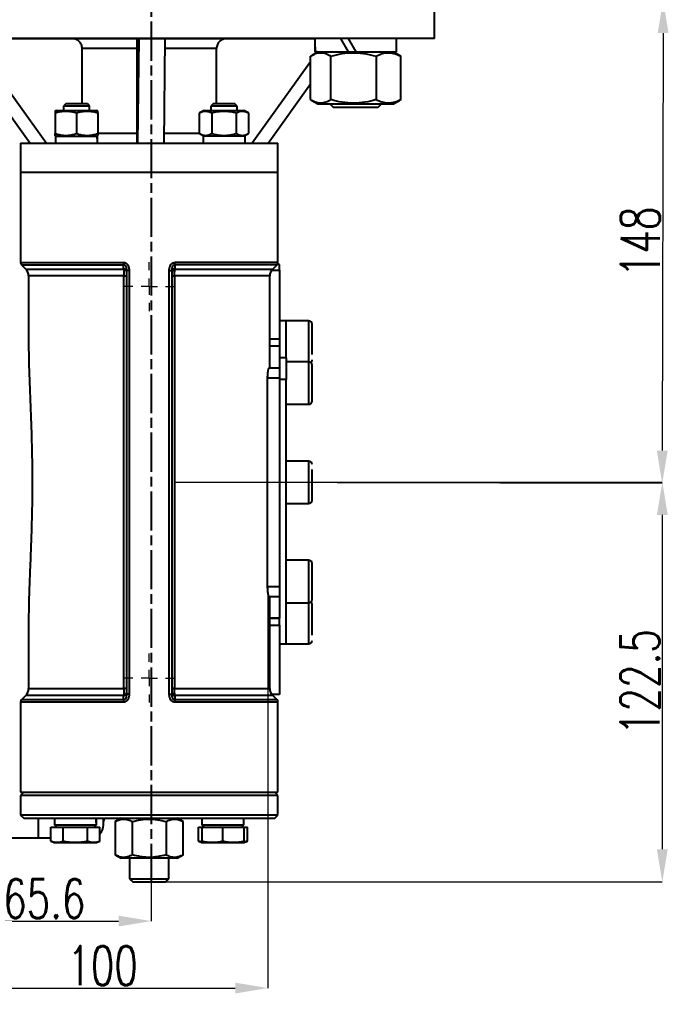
# Model space of a CAD drawing. Header units: millimetres. Extents: x 2454 to 4226, y 715 to 1968.
# Drawn here: x 2992.2 to 3191.3, y 1302.5 to 1601.1 of the extents above; entities that cross this region are included whole.
import ezdxf

# ---------------------------------------------------------------- set-up
doc = ezdxf.new("R2010")
doc.units = ezdxf.units.MM
doc.linetypes.add('AM_ISO08W050', pattern=[18, 12, -1.5, 3, -1.5])
for name, color, linetype, lineweight in [('10', 7, 'Continuous', 0), ('AM_5', 3, 'Continuous', 25), ('AM_7', 4, 'AM_ISO08W050', 25)]:
    doc.layers.add(name, color=color, linetype=linetype, lineweight=lineweight)
doc.styles.add('SLDTEXTSTYLE1', font='txt.shx', dxfattribs={"width": 0.7, "bigfont": 'gbcbig.shx'})
doc.dimstyles.new('SLDDIMSTYLE12$0', dxfattribs={"dimtxt": 12, "dimasz": 10, "dimexe": 0, "dimexo": 0.0625, "dimgap": 0.875, "dimtad": 1, "dimdec": 1, "dimlfac": 1.8, "dimrnd": 1e-09, "dimzin": 12, "dimdsep": 46, "dimtxsty": 'SLDTEXTSTYLE1', "dimcen": 0.09, "dimdle": 8.16, "dimclrd": 3, "dimclre": 3, "dimadec": 0, "dimazin": 3, "dimtfac": 1, "dimtdec": 1, "dimtofl": 0, "dimtmove": 0, "dimatfit": 3, "dimfxl": 0, "dimfrac": 2, "dimtolj": 1, "dimlwd": 5, "dimlwe": 5, "dimarcsym": 0})

# ---------------------------------------------------------------- blocks, each defined once
blk = doc.blocks.new('SW_CENTERMARKSYMBOL_5')
at = {"layer": '10', "color": 0}
for p, q in [((0, 1), (0, 1.5)), ((-1, 0), (-1.5, 0)), ((0, 0), (-0.5, 0)), ((0, 0), (0, 0.5)), ((0, 0), (0, -0.5)), ((0, 0), (0.5, 0)), ((1, 0), (1.5, 0)), ((0, -1), (0, -1.5))]:
    blk.add_line(p, q, dxfattribs=at)
blk = doc.blocks.new('SW_CENTERMARKSYMBOL_6')
at = {"layer": '10', "color": 0}
for p, q in [((0, 1), (0, 1.5)), ((-1, 0), (-1.5, 0)), ((0, 0), (-0.5, 0)), ((0, 0), (0, 0.5)), ((0, 0), (0, -0.5)), ((0, 0), (0.5, 0)), ((1, 0), (1.5, 0)), ((0, -1), (0, -1.5))]:
    blk.add_line(p, q, dxfattribs=at)
blk = doc.blocks.new('*D65')
at = {"layer": 'AM_5', "color": 3, "lineweight": 5, "transparency": 16777216}
blk.add_line((3090.07, 1607.09), (3189.68, 1606.89), dxfattribs=at)
at = {"layer": 'AM_5', "color": 3, "linetype": 'Continuous', "lineweight": 5, "transparency": 16777216}
for p, q in [((3189.66, 1596.89), (3189.4, 1468.92)), ((3039.87, 1459.22), (3189.38, 1458.92))]:
    blk.add_line(p, q, dxfattribs=at)
at = {"layer": 'AM_5', "color": 3, "transparency": 16777216}
for points in [[(3187.99, 1596.9), (3191.33, 1596.89), (3189.68, 1606.89)], [(3187.73, 1468.92), (3191.07, 1468.91), (3189.38, 1458.92)]]:
    blk.add_solid(points, dxfattribs=at)
at = {"layer": 'Defpoints', "color": 0, "transparency": 16777216}
for p in [(3090.01, 1607.09), (3039.8, 1459.22), (3189.38, 1458.92)]:
    blk.add_point(p, dxfattribs=at)
at = {"layer": 'AM_5', "color": 0, "transparency": 16777216, "insert": (3182.65, 1532.92), "char_height": 12, "attachment_point": 5, "rotation": 89.8839, "style": 'SLDTEXTSTYLE1'}
blk.add_mtext('\\A1;148', dxfattribs=at)
blk = doc.blocks.new('*D66')
at = {"layer": 'AM_5', "color": 3, "lineweight": 5, "transparency": 16777216}
blk.add_line((3039.87, 1459.22), (3189.42, 1459.22), dxfattribs=at)
at = {"layer": 'AM_5', "color": 3, "linetype": 'Continuous', "lineweight": 5, "transparency": 16777216}
for p, q in [((3189.42, 1449.22), (3189.42, 1346.72)), ((3032.08, 1336.72), (3189.42, 1336.72))]:
    blk.add_line(p, q, dxfattribs=at)
at = {"layer": 'AM_5', "color": 3, "transparency": 16777216}
for points in [[(3187.75, 1449.22), (3191.08, 1449.22), (3189.42, 1459.22)], [(3187.75, 1346.72), (3191.08, 1346.72), (3189.42, 1336.72)]]:
    blk.add_solid(points, dxfattribs=at)
at = {"layer": 'Defpoints', "color": 0, "transparency": 16777216}
for p in [(3039.8, 1459.22), (3032.01, 1336.72), (3189.42, 1336.72)]:
    blk.add_point(p, dxfattribs=at)
at = {"layer": 'AM_5', "color": 0, "transparency": 16777216, "insert": (3182.54, 1397.97), "char_height": 12, "attachment_point": 5, "rotation": 90, "style": 'SLDTEXTSTYLE1'}
blk.add_mtext('\\A1;122.5', dxfattribs=at)
blk = doc.blocks.new('*D67')
at = {"layer": 'AM_5', "color": 3, "lineweight": 5, "transparency": 16777216}
blk.add_line((2967.01, 1374.94), (2967.01, 1324.72), dxfattribs=at)
at = {"layer": 'AM_5', "color": 3, "linetype": 'Continuous', "lineweight": 5, "transparency": 16777216}
for p, q in [((3032.64, 1336.66), (3032.64, 1324.72)), ((2977.01, 1324.72), (3022.64, 1324.72))]:
    blk.add_line(p, q, dxfattribs=at)
at = {"layer": 'AM_5', "color": 3, "transparency": 16777216}
for points in [[(2977.01, 1326.38), (2977.01, 1323.05), (2967.01, 1324.72)], [(3022.64, 1326.38), (3022.64, 1323.05), (3032.64, 1324.72)]]:
    blk.add_solid(points, dxfattribs=at)
at = {"layer": 'Defpoints', "color": 0, "transparency": 16777216}
for p in [(2967.01, 1375.01), (3032.64, 1336.72), (3032.64, 1324.72)]:
    blk.add_point(p, dxfattribs=at)
at = {"layer": 'AM_5', "color": 0, "transparency": 16777216, "insert": (2999.83, 1331.59), "char_height": 12, "attachment_point": 5, "style": 'SLDTEXTSTYLE1'}
blk.add_mtext('\\A1;65.6', dxfattribs=at)
blk = doc.blocks.new('*D51')
at = {"layer": 'AM_5', "color": 3, "linetype": 'Continuous', "lineweight": 5, "transparency": 16777216}
for p, q in [((3068.42, 1425.62), (3068.42, 1304.18)), ((2977.01, 1304.18), (3058.42, 1304.18))]:
    blk.add_line(p, q, dxfattribs=at)
at = {"layer": 'AM_5', "color": 3, "lineweight": 5, "transparency": 16777216}
blk.add_line((2967.01, 1374.66), (2967.01, 1304.18), dxfattribs=at)
at = {"layer": 'AM_5', "color": 3, "transparency": 16777216}
for points in [[(2977.01, 1305.84), (2977.01, 1302.51), (2967.01, 1304.18)], [(3058.42, 1305.84), (3058.42, 1302.51), (3068.42, 1304.18)]]:
    blk.add_solid(points, dxfattribs=at)
at = {"layer": 'Defpoints', "color": 0, "transparency": 16777216}
for p in [(3068.42, 1425.68), (2967.01, 1374.72), (3068.42, 1304.18)]:
    blk.add_point(p, dxfattribs=at)
at = {"layer": 'AM_5', "color": 0, "transparency": 16777216, "insert": (3017.72, 1311.05), "char_height": 12, "attachment_point": 5, "style": 'SLDTEXTSTYLE1'}
blk.add_mtext('\\A1;100', dxfattribs=at)

msp = doc.modelspace()

# ---------------------------------------------------------------- linework, layer by layer
at = {"color": 7, "linetype": 'Continuous', "lineweight": 25}
for p, q in [((3119.513, 1595.218), (3119.513, 1607.218)), ((3119.513, 1595.218), (2944.513, 1595.218)), ((3028.809, 1595.218), (3028.474, 1563.218)), ((3036.808, 1595.218), (3036.473, 1563.218)), ((3107.908, 1595.218), (3082.808, 1595.218)), ((3090.678, 1595.218), (3093.046, 1591.118)), ((3095.47, 1591.118), (3093.103, 1595.218)), ((3107.908, 1591.118), (3107.908, 1595.218)), ((3028.314, 1592.218), (3011.458, 1592.218)), ((3011.458, 1575.218), (3011.458, 1592.218)), ((3028.314, 1566.218), (3028.314, 1592.218)), ((3052.685, 1592.218), (3036.776, 1592.218)), ((3052.685, 1575.218), (3052.685, 1592.218)), ((3081.524, 1576.507), (3081.524, 1589.83)), ((3083.733, 1591.118), (3081.901, 1590.061)), ((3082.808, 1591.118), (3083.033, 1591.118)), ((3083.033, 1591.118), (3107.908, 1591.118)), ((3087.758, 1576.507), (3087.758, 1589.83)), ((3101.592, 1589.83), (3101.592, 1576.507)), ((3108.815, 1590.061), (3106.983, 1591.118)), ((3109.192, 1589.83), (3108.795, 1590.028)), ((3109.192, 1576.507), (3109.192, 1589.83)), ((2983.754, 1586.521), (3000.501, 1563.218)), ((3081.524, 1588.1), (3063.642, 1563.218)), ((2983.754, 1579.586), (2995.517, 1563.218)), ((3068.51, 1563.218), (3081.524, 1581.327)), ((3108.795, 1576.302), (3109.192, 1576.507)), ((3006.391, 1575.218), (3005.714, 1574.542)), ((3005.714, 1574.542), (3005.714, 1573.218)), ((3013.714, 1574.542), (3005.714, 1574.542)), ((3013.038, 1575.218), (3006.391, 1575.218)), ((3013.714, 1574.542), (3013.038, 1575.218)), ((3013.714, 1573.218), (3013.714, 1574.542)), ((3051.644, 1575.218), (3050.968, 1574.542)), ((3050.968, 1574.542), (3050.968, 1573.218)), ((3058.968, 1574.542), (3050.968, 1574.542)), ((3058.291, 1575.218), (3051.644, 1575.218)), ((3058.968, 1574.542), (3058.291, 1575.218)), ((3058.968, 1573.218), (3058.968, 1574.542)), ((3081.904, 1576.274), (3083.733, 1575.218)), ((3083.733, 1575.218), (3095.358, 1575.218)), ((3087.44, 1575.218), (3088.44, 1574.218)), ((3088.44, 1574.218), (3095.358, 1574.218)), ((3095.358, 1575.218), (3106.983, 1575.218)), ((3095.358, 1574.218), (3102.275, 1574.218)), ((3102.275, 1574.218), (3103.275, 1575.218)), ((3106.983, 1575.218), (3108.811, 1576.274)), ((3003.589, 1573.218), (3003.214, 1573.002)), ((3003.214, 1572.421), (3003.214, 1566.115)), ((3003.589, 1573.218), (3015.839, 1573.218)), ((3009.714, 1572.421), (3009.714, 1566.115)), ((3016.214, 1573.002), (3015.839, 1573.218)), ((3016.214, 1572.421), (3016.214, 1566.115)), ((3048.843, 1573.218), (3047.462, 1572.421)), ((3047.462, 1566.115), (3047.462, 1572.421)), ((3048.843, 1573.218), (3061.093, 1573.218)), ((3051.215, 1572.421), (3051.215, 1566.115)), ((3058.721, 1572.421), (3058.721, 1566.115)), ((3062.474, 1572.421), (3061.093, 1573.218)), ((3062.474, 1572.421), (3062.474, 1566.115)), ((3003.214, 1565.535), (3003.589, 1565.318)), ((3003.274, 1565.318), (3003.274, 1563.218)), ((3003.274, 1565.318), (3016.039, 1565.318)), ((3015.839, 1565.318), (3016.214, 1565.535)), ((3016.039, 1565.318), (3016.154, 1565.318)), ((3016.16, 1566.218), (3028.314, 1566.218)), ((3036.504, 1566.218), (3047.462, 1566.218)), ((3047.462, 1566.115), (3048.843, 1565.318)), ((3048.528, 1565.318), (3048.528, 1563.218)), ((3061.408, 1565.318), (3048.528, 1565.318)), ((3061.093, 1565.318), (3062.474, 1566.115)), ((3061.408, 1563.218), (3061.408, 1565.318)), ((2992.513, 1563.218), (2992.513, 1554.218)), ((2992.513, 1563.218), (3071.513, 1563.218)), ((3071.513, 1554.218), (3071.513, 1563.218)), ((2992.513, 1554.218), (2992.513, 1526.633)), ((3071.513, 1554.218), (2992.513, 1554.218)), ((3071.513, 1526.633), (3071.513, 1554.218)), ((2992.513, 1526.633), (3024.096, 1526.633)), ((2992.806, 1525.925), (2994.135, 1524.597)), ((2992.806, 1525.925), (3024.155, 1525.925)), ((3024.16, 1524.597), (3024.155, 1525.925)), ((3039.872, 1525.925), (3039.867, 1524.597)), ((3071.22, 1525.925), (3039.872, 1525.925)), ((3071.513, 1526.633), (3039.93, 1526.633)), ((3069.892, 1524.597), (3071.22, 1525.925)), ((3072.013, 1526), (3071.288, 1526)), ((3072.013, 1524.272), (3072.013, 1526)), ((2994.135, 1524.597), (3024.16, 1524.597)), ((3025.013, 1524.166), (3025.013, 1394.271)), ((3025.857, 1524.166), (3025.013, 1524.166)), ((3025.857, 1524.166), (3025.857, 1394.271)), ((3038.169, 1394.271), (3038.169, 1524.166)), ((3038.169, 1524.166), (3039.013, 1524.166)), ((3039.013, 1394.271), (3039.013, 1524.166)), ((3039.867, 1524.597), (3069.892, 1524.597)), ((3069.611, 1524.272), (3072.013, 1524.272)), ((3072.013, 1524.272), (3072.013, 1503.059)), ((2995.013, 1522.476), (2995.013, 1502.589)), ((3024.224, 1522.476), (2995.013, 1522.476)), ((3024.224, 1522.476), (3025.013, 1522.476)), ((3024.224, 1395.961), (3024.224, 1522.476)), ((3039.013, 1522.476), (3039.803, 1522.476)), ((3039.803, 1522.476), (3039.803, 1395.961)), ((3069.013, 1522.476), (3039.803, 1522.476)), ((3069.013, 1494.218), (3069.013, 1522.476)), ((3074.013, 1508.718), (3072.013, 1508.718)), ((3081.013, 1508.718), (3074.013, 1508.718)), ((3074.013, 1497.402), (3074.013, 1508.718)), ((3081.013, 1496.124), (3081.013, 1508.718)), ((3072.013, 1503.059), (3069.013, 1503.059)), ((3072.013, 1503.059), (3072.013, 1500.938)), ((3072.013, 1500.938), (3069.013, 1500.938)), ((3072.013, 1500.938), (3072.013, 1494.218)), ((3074.013, 1497.402), (3072.013, 1497.402)), ((3074.013, 1497.402), (3074.013, 1490.718)), ((3081.013, 1496.124), (3074.013, 1496.124)), ((3081.013, 1483.124), (3081.013, 1496.124)), ((3072.013, 1494.218), (3068.796, 1494.218)), ((3072.013, 1494.218), (3072.013, 1491.218)), ((3068.345, 1427.218), (3068.345, 1491.218)), ((3068.345, 1491.218), (3072.013, 1491.218)), ((3072.013, 1491.218), (3072.013, 1427.218)), ((3074.013, 1490.718), (3072.013, 1490.718)), ((3074.013, 1409.718), (3074.013, 1490.718)), ((3074.013, 1483.124), (3081.013, 1483.124)), ((3081.013, 1465.718), (3074.013, 1465.718)), ((3081.013, 1452.718), (3081.013, 1465.718)), ((3074.013, 1452.718), (3081.013, 1452.718)), ((3081.013, 1435.313), (3074.013, 1435.313)), ((3081.013, 1422.313), (3081.013, 1435.313)), ((3072.013, 1427.218), (3068.345, 1427.218)), ((3072.013, 1427.218), (3072.013, 1424.218)), ((3068.796, 1424.218), (3072.013, 1424.218)), ((3069.013, 1395.961), (3069.013, 1424.218)), ((3072.013, 1424.218), (3072.013, 1417.585)), ((3074.013, 1422.313), (3081.013, 1422.313)), ((3081.013, 1409.718), (3081.013, 1422.313)), ((2995.013, 1415.848), (2995.013, 1395.961)), ((3072.013, 1417.585), (3069.013, 1417.585)), ((3072.013, 1417.499), (3069.013, 1417.499)), ((3069.013, 1415.378), (3072.013, 1415.378)), ((3072.013, 1417.499), (3072.013, 1417.585)), ((3072.013, 1415.378), (3072.013, 1417.499)), ((3072.013, 1415.378), (3072.013, 1394.164)), ((3072.013, 1409.718), (3074.013, 1409.718)), ((3074.013, 1409.718), (3081.013, 1409.718)), ((2995.013, 1395.961), (3024.224, 1395.961)), ((3025.013, 1395.961), (3024.224, 1395.961)), ((3039.803, 1395.961), (3039.013, 1395.961)), ((3039.803, 1395.961), (3069.013, 1395.961)), ((2992.513, 1391.804), (2992.513, 1364.218)), ((3024.096, 1391.804), (2992.513, 1391.804)), ((2994.135, 1393.84), (2992.806, 1392.511)), ((3024.155, 1392.511), (2992.806, 1392.511)), ((3024.16, 1393.84), (2994.135, 1393.84)), ((3024.155, 1392.511), (3024.16, 1393.84)), ((3025.857, 1394.271), (3025.013, 1394.271)), ((3038.169, 1394.271), (3039.013, 1394.271)), ((3039.867, 1393.84), (3039.872, 1392.511)), ((3069.892, 1393.84), (3039.867, 1393.84)), ((3071.22, 1392.511), (3039.872, 1392.511)), ((3071.513, 1391.804), (3039.93, 1391.804)), ((3072.013, 1394.164), (3069.611, 1394.164)), ((3071.22, 1392.511), (3069.892, 1393.84)), ((3071.513, 1364.218), (3071.513, 1391.804)), ((2993.513, 1364.218), (2992.513, 1363.218)), ((2992.513, 1364.218), (3071.513, 1364.218)), ((2992.513, 1363.218), (2992.513, 1357.218)), ((3071.513, 1363.218), (2992.513, 1363.218)), ((3071.513, 1363.218), (3070.513, 1364.218)), ((3071.513, 1357.218), (3071.513, 1363.218)), ((2992.513, 1357.218), (2993.513, 1356.218)), ((3071.513, 1357.218), (2992.513, 1357.218)), ((2993.513, 1356.218), (3070.513, 1356.218)), ((2998.013, 1350.218), (2998.013, 1356.218)), ((3002.946, 1356.218), (3002.946, 1354.118)), ((3015.826, 1354.118), (3015.826, 1356.218)), ((3023.388, 1356.218), (3021.621, 1355.198)), ((3042.406, 1355.198), (3040.638, 1356.218)), ((3048.201, 1356.218), (3048.201, 1354.118)), ((3061.081, 1354.118), (3061.081, 1356.218)), ((3070.513, 1356.218), (3071.513, 1357.218)), ((3001.88, 1349.184), (3001.88, 1353.518)), ((3001.88, 1353.518), (3005.633, 1353.518)), ((3015.826, 1354.118), (3002.946, 1354.118)), ((3003.651, 1354.118), (3003.051, 1353.518)), ((3005.633, 1349.184), (3005.633, 1353.518)), ((3005.633, 1353.518), (3013.139, 1353.518)), ((3013.139, 1349.184), (3013.139, 1353.518)), ((3013.139, 1353.518), (3016.891, 1353.518)), ((3015.721, 1353.518), (3015.121, 1354.118)), ((3016.891, 1349.184), (3016.891, 1353.518)), ((3021.621, 1355.198), (3021.621, 1345.039)), ((3026.817, 1355.198), (3026.817, 1345.039)), ((3037.209, 1355.198), (3037.209, 1345.039)), ((3042.406, 1345.039), (3042.406, 1355.198)), ((3047.135, 1349.184), (3047.135, 1353.518)), ((3047.135, 1353.518), (3048.141, 1353.518)), ((3048.141, 1353.518), (3048.141, 1349.184)), ((3048.141, 1353.518), (3054.641, 1353.518)), ((3061.081, 1354.118), (3048.201, 1354.118)), ((3048.906, 1354.118), (3048.306, 1353.518)), ((3054.641, 1349.184), (3054.641, 1353.518)), ((3054.641, 1353.518), (3061.141, 1353.518)), ((3060.976, 1353.518), (3060.376, 1354.118)), ((3061.141, 1353.518), (3062.146, 1353.518)), ((3061.141, 1349.184), (3061.141, 1353.518)), ((3062.146, 1349.184), (3062.146, 1353.518)), ((2990.013, 1350.218), (2998.013, 1350.218)), ((2998.013, 1350.218), (3001.88, 1350.218)), ((3001.88, 1349.184), (3002.886, 1348.818)), ((3002.886, 1348.818), (3003.757, 1348.818)), ((3003.757, 1348.818), (3009.386, 1348.818)), ((3009.386, 1348.818), (3015.015, 1348.818)), ((3015.015, 1348.818), (3015.886, 1348.818)), ((3015.886, 1348.818), (3016.891, 1349.184)), ((3047.135, 1349.184), (3048.141, 1348.818)), ((3048.141, 1348.988), (3047.135, 1349.184)), ((3048.141, 1348.818), (3051.391, 1348.818)), ((3051.391, 1348.818), (3057.891, 1348.818)), ((3057.891, 1348.818), (3061.141, 1348.818)), ((3061.141, 1348.818), (3062.146, 1349.184)), ((3062.146, 1349.184), (3061.141, 1348.988)), ((3021.621, 1345.039), (3023.388, 1344.018)), ((3040.638, 1344.018), (3023.388, 1344.018)), ((3026.013, 1344.018), (3026.013, 1337.665)), ((3038.013, 1337.665), (3038.013, 1344.018)), ((3040.638, 1344.018), (3042.406, 1345.039)), ((3026.013, 1337.665), (3026.96, 1336.718)), ((3026.013, 1337.665), (3038.013, 1337.665)), ((3037.066, 1336.718), (3038.013, 1337.665)), ((3026.96, 1336.718), (3037.066, 1336.718))]:
    msp.add_line(p, q, dxfattribs=at)
at = {"linetype": 'ByBlock'}
msp.add_line((2982.47, 1595.218), (3082.808, 1595.218), dxfattribs=at)
at = {"color": 7, "linetype": 'Continuous', "lineweight": 25}
for centre, radius, start, end in [((2993.513, 1526.633), 1, 180, 225), ((3027.885, 1526.591), 3.789, 179.37276, 190.11896), ((3036.142, 1526.591), 3.789, 349.88104, 0.62724), ((3070.513, 1526.633), 1, 315, 0), ((2992.013, 1522.476), 3, 0, 45), ((3024.179, 1523.752), 0.845, 9.38345, 91.32758), ((3039.847, 1523.752), 0.845, 88.67242, 170.61655), ((3072.013, 1522.476), 3, 135, 180), ((3081.013, 1507.718), 1, 0, 90), ((3081.013, 1495.124), 1, 0, 90), ((3081.013, 1496.718), 1, 307.13605, 0), ((3081.013, 1484.124), 1, 270, 0), ((3081.013, 1464.718), 1, 0, 90), ((3081.013, 1453.718), 1, 270, 0), ((3081.013, 1434.313), 1, 0, 90), ((3081.013, 1423.313), 1, 270, 0), ((3081.013, 1421.718), 1, 0, 52.86395), ((3081.013, 1410.718), 1, 270, 0), ((2992.013, 1395.961), 3, 315, 0), ((3024.179, 1394.685), 0.845, 268.67242, 350.61655), ((3039.847, 1394.685), 0.845, 189.38345, 271.32758), ((3072.013, 1395.961), 3, 180, 225), ((2993.513, 1391.804), 1, 135, 180), ((3027.885, 1391.846), 3.789, 169.88104, 180.62724), ((3036.142, 1391.846), 3.789, 359.37276, 10.11896), ((3070.513, 1391.804), 1, 0, 45), ((3020.013, 1355.218), 2, 150, 180), ((3014.013, 1354.218), 4, 316.01603, 360)]:
    msp.add_arc(centre, radius, start, end, dxfattribs=at)
for centre, major_axis, start_param, end_param in [((3095.358, 1595.218), (0, -21.737), 4.712389, 4.9021421), ((3095.358, 1591.118), (0, -21.737), 4.6179404, 4.712389), ((3009.714, 1563.218), (0, 11.154), 4.712389, 4.9017857), ((3009.714, 1565.318), (0, 11.154), 4.6181162, 4.712389), ((3009.386, 1354.118), (0, 11.154), 4.712389, 4.9017857), ((3009.386, 1356.218), (0, 11.154), 4.6181162, 4.712389)]:
    msp.add_ellipse(centre, major_axis=major_axis, ratio=0.5773503, start_param=start_param, end_param=end_param, dxfattribs=at)
for points, knots in [([(3011.458, 1592.218), (3011.458, 1592.418), (3011.438, 1592.614), (3011.359, 1593), (3011.3, 1593.192), (3011.145, 1593.556), (3011.05, 1593.729), (3010.827, 1594.055), (3010.698, 1594.209), (3010.275, 1594.622), (3009.935, 1594.844), (3009.388, 1595.066), (3009.197, 1595.123), (3008.807, 1595.199), (3008.609, 1595.218), (3008.41, 1595.218)], [0, 0, 0, 0, 0.125, 0.125, 0.25, 0.25, 0.375, 0.375, 0.5, 0.5, 0.75, 0.75, 0.875, 0.875, 1, 1, 1, 1]), ([(3028.314, 1592.218), (3028.314, 1592.418), (3028.314, 1592.614), (3028.315, 1593), (3028.316, 1593.192), (3028.319, 1593.556), (3028.32, 1593.729), (3028.323, 1594.055), (3028.325, 1594.209), (3028.331, 1594.622), (3028.336, 1594.844), (3028.344, 1595.066), (3028.347, 1595.123), (3028.353, 1595.199), (3028.356, 1595.218), (3028.358, 1595.218)], [0, 0, 0, 0, 0.125, 0.125, 0.25, 0.25, 0.375, 0.375, 0.5, 0.5, 0.75, 0.75, 0.875, 0.875, 1, 1, 1, 1]), ([(3055.733, 1595.218), (3055.534, 1595.218), (3055.337, 1595.199), (3054.951, 1595.124), (3054.759, 1595.067), (3054.391, 1594.918), (3054.217, 1594.827), (3053.886, 1594.612), (3053.729, 1594.486), (3053.447, 1594.21), (3053.32, 1594.06), (3053.095, 1593.733), (3052.999, 1593.558), (3052.767, 1593.014), (3052.685, 1592.618), (3052.685, 1592.218)], [0, 0, 0, 0, 0.125, 0.125, 0.25, 0.25, 0.375, 0.375, 0.5, 0.5, 0.625, 0.625, 0.75, 0.75, 1, 1, 1, 1]), ([(3081.524, 1589.83), (3082.033, 1590.157), (3082.546, 1590.426), (3083.582, 1590.799), (3084.105, 1590.901), (3084.9, 1590.902), (3085.166, 1590.877), (3085.693, 1590.779), (3085.955, 1590.707), (3086.735, 1590.427), (3087.249, 1590.157), (3087.758, 1589.83)], [0, 0, 0, 0, 0.25, 0.25, 0.5, 0.5, 0.625, 0.625, 0.75, 0.75, 1, 1, 1, 1]), ([(3087.758, 1589.83), (3088.888, 1590.157), (3090.026, 1590.426), (3092.325, 1590.799), (3093.486, 1590.901), (3095.25, 1590.902), (3095.841, 1590.877), (3097.01, 1590.779), (3097.59, 1590.707), (3099.321, 1590.427), (3100.462, 1590.157), (3101.592, 1589.83)], [0, 0, 0, 0, 0.25, 0.25, 0.5, 0.5, 0.625, 0.625, 0.75, 0.75, 1, 1, 1, 1]), ([(3101.592, 1589.83), (3102.213, 1590.157), (3102.838, 1590.426), (3104.101, 1590.799), (3104.739, 1590.901), (3105.708, 1590.902), (3106.032, 1590.877), (3106.674, 1590.779), (3106.993, 1590.707), (3107.944, 1590.427), (3108.571, 1590.157), (3109.192, 1589.83)], [0, 0, 0, 0, 0.25, 0.25, 0.5, 0.5, 0.625, 0.625, 0.75, 0.75, 1, 1, 1, 1]), ([(3087.758, 1576.507), (3087.249, 1576.18), (3086.737, 1575.911), (3085.701, 1575.538), (3085.177, 1575.436), (3084.382, 1575.434), (3084.116, 1575.459), (3083.589, 1575.557), (3083.327, 1575.63), (3082.547, 1575.91), (3082.033, 1576.18), (3081.524, 1576.507)], [0, 0, 0, 0, 0.25, 0.25, 0.5, 0.5, 0.625, 0.625, 0.75, 0.75, 1, 1, 1, 1]), ([(3101.592, 1576.507), (3100.463, 1576.18), (3099.325, 1575.911), (3097.026, 1575.538), (3095.865, 1575.436), (3094.101, 1575.434), (3093.51, 1575.459), (3092.341, 1575.557), (3091.761, 1575.63), (3090.03, 1575.91), (3088.889, 1576.18), (3087.758, 1576.507)], [0, 0, 0, 0, 0.25, 0.25, 0.5, 0.5, 0.625, 0.625, 0.75, 0.75, 1, 1, 1, 1]), ([(3109.192, 1576.507), (3108.571, 1576.18), (3107.946, 1575.911), (3106.684, 1575.538), (3106.045, 1575.436), (3105.076, 1575.434), (3104.752, 1575.459), (3104.11, 1575.557), (3103.791, 1575.63), (3102.84, 1575.91), (3102.214, 1576.18), (3101.592, 1576.507)], [0, 0, 0, 0, 0.25, 0.25, 0.5, 0.5, 0.625, 0.625, 0.75, 0.75, 1, 1, 1, 1]), ([(3003.214, 1572.981), (3003.214, 1572.988), (3003.214, 1573.081), (3003.214, 1572.739), (3003.214, 1572.421)], [0, 0, 0, 0, 0.06940047, 1, 1, 1, 1]), ([(3003.214, 1572.421), (3003.745, 1572.598), (3004.279, 1572.744), (3005.36, 1572.946), (3005.905, 1573.001), (3006.734, 1573.002), (3007.012, 1572.988), (3007.561, 1572.936), (3007.834, 1572.896), (3008.647, 1572.744), (3009.183, 1572.598), (3009.714, 1572.421)], [0, 0, 0, 0, 0.25, 0.25, 0.5, 0.5, 0.625, 0.625, 0.75, 0.75, 1, 1, 1, 1]), ([(3009.714, 1572.421), (3010.245, 1572.598), (3010.779, 1572.744), (3011.86, 1572.946), (3012.405, 1573.001), (3013.234, 1573.002), (3013.512, 1572.988), (3014.061, 1572.936), (3014.334, 1572.896), (3015.147, 1572.744), (3015.683, 1572.598), (3016.214, 1572.421)], [0, 0, 0, 0, 0.25, 0.25, 0.5, 0.5, 0.625, 0.625, 0.75, 0.75, 1, 1, 1, 1]), ([(3016.214, 1572.421), (3016.214, 1572.596), (3016.214, 1572.925), (3016.214, 1572.963), (3016.214, 1572.981)], [0, 0, 0, 0, 0.52884799, 1, 1, 1, 1]), ([(3047.462, 1572.421), (3047.769, 1572.598), (3048.077, 1572.744), (3048.701, 1572.946), (3049.016, 1573.001), (3049.495, 1573.002), (3049.655, 1572.988), (3049.972, 1572.936), (3050.13, 1572.896), (3050.599, 1572.744), (3050.908, 1572.598), (3051.215, 1572.421)], [0, 0, 0, 0, 0.25, 0.25, 0.5, 0.5, 0.625, 0.625, 0.75, 0.75, 1, 1, 1, 1]), ([(3051.215, 1572.421), (3051.828, 1572.598), (3052.445, 1572.744), (3053.693, 1572.946), (3054.323, 1573.001), (3055.28, 1573.002), (3055.6, 1572.988), (3056.235, 1572.936), (3056.549, 1572.896), (3057.489, 1572.744), (3058.107, 1572.598), (3058.721, 1572.421)], [0, 0, 0, 0, 0.25, 0.25, 0.5, 0.5, 0.625, 0.625, 0.75, 0.75, 1, 1, 1, 1]), ([(3058.721, 1572.421), (3059.027, 1572.598), (3059.336, 1572.744), (3059.959, 1572.946), (3060.275, 1573.001), (3060.753, 1573.002), (3060.913, 1572.988), (3061.23, 1572.936), (3061.388, 1572.896), (3061.857, 1572.744), (3062.167, 1572.598), (3062.474, 1572.421)], [0, 0, 0, 0, 0.25, 0.25, 0.5, 0.5, 0.625, 0.625, 0.75, 0.75, 1, 1, 1, 1]), ([(3003.214, 1565.555), (3003.214, 1565.549), (3003.214, 1565.455), (3003.214, 1565.797), (3003.214, 1566.115)], [0, 0, 0, 0, 0.06940048, 1, 1, 1, 1]), ([(3003.214, 1566.115), (3003.745, 1565.938), (3004.279, 1565.793), (3005.36, 1565.591), (3005.905, 1565.535), (3006.734, 1565.535), (3007.012, 1565.548), (3007.561, 1565.601), (3007.834, 1565.64), (3008.647, 1565.792), (3009.183, 1565.938), (3009.714, 1566.115)], [0, 0, 0, 0, 0.25, 0.25, 0.5, 0.5, 0.625, 0.625, 0.75, 0.75, 1, 1, 1, 1]), ([(3009.714, 1566.115), (3010.245, 1565.938), (3010.779, 1565.793), (3011.86, 1565.591), (3012.405, 1565.535), (3013.234, 1565.535), (3013.512, 1565.548), (3014.061, 1565.601), (3014.334, 1565.64), (3015.147, 1565.792), (3015.683, 1565.938), (3016.214, 1566.115)], [0, 0, 0, 0, 0.25, 0.25, 0.5, 0.5, 0.625, 0.625, 0.75, 0.75, 1, 1, 1, 1]), ([(3016.214, 1566.115), (3016.214, 1565.941), (3016.214, 1565.612), (3016.214, 1565.573), (3016.214, 1565.555)], [0, 0, 0, 0, 0.528848, 1, 1, 1, 1]), ([(3028.358, 1563.218), (3028.356, 1563.218), (3028.353, 1563.237), (3028.347, 1563.313), (3028.344, 1563.369), (3028.339, 1563.518), (3028.336, 1563.609), (3028.332, 1563.825), (3028.329, 1563.951), (3028.325, 1564.226), (3028.323, 1564.377), (3028.32, 1564.703), (3028.319, 1564.879), (3028.315, 1565.422), (3028.314, 1565.819), (3028.314, 1566.218)], [0, 0, 0, 0, 0.125, 0.125, 0.25, 0.25, 0.375, 0.375, 0.5, 0.5, 0.625, 0.625, 0.75, 0.75, 1, 1, 1, 1]), ([(3047.462, 1566.115), (3047.769, 1565.938), (3048.077, 1565.793), (3048.701, 1565.591), (3049.016, 1565.535), (3049.495, 1565.535), (3049.655, 1565.548), (3049.972, 1565.601), (3050.13, 1565.64), (3050.599, 1565.792), (3050.908, 1565.938), (3051.215, 1566.115)], [0, 0, 0, 0, 0.25, 0.25, 0.5, 0.5, 0.625, 0.625, 0.75, 0.75, 1, 1, 1, 1]), ([(3051.215, 1566.115), (3051.828, 1565.938), (3052.445, 1565.793), (3053.693, 1565.591), (3054.323, 1565.535), (3055.28, 1565.535), (3055.6, 1565.548), (3056.235, 1565.601), (3056.549, 1565.64), (3057.489, 1565.792), (3058.107, 1565.938), (3058.721, 1566.115)], [0, 0, 0, 0, 0.25, 0.25, 0.5, 0.5, 0.625, 0.625, 0.75, 0.75, 1, 1, 1, 1]), ([(3058.721, 1566.115), (3059.027, 1565.938), (3059.336, 1565.793), (3059.959, 1565.591), (3060.275, 1565.535), (3060.753, 1565.535), (3060.913, 1565.548), (3061.23, 1565.601), (3061.388, 1565.64), (3061.857, 1565.792), (3062.167, 1565.938), (3062.474, 1566.115)], [0, 0, 0, 0, 0.25, 0.25, 0.5, 0.5, 0.625, 0.625, 0.75, 0.75, 1, 1, 1, 1]), ([(3024.096, 1526.633), (3024.136, 1526.632), (3024.215, 1526.63), (3024.332, 1526.614), (3024.447, 1526.59), (3024.559, 1526.555), (3024.669, 1526.511), (3024.777, 1526.456), (3024.961, 1526.344), (3025.206, 1526.132), (3025.454, 1525.794), (3025.642, 1525.411), (3025.754, 1525.055), (3025.818, 1524.731), (3025.851, 1524.451), (3025.855, 1524.262), (3025.857, 1524.166)], [0, 0, 0, 0, 0.0359777, 0.0714782, 0.1067522, 0.1420549, 0.177641, 0.2137593, 0.2506477, 0.3715956, 0.5007582, 0.6220505, 0.7499647, 0.8318195, 0.9149841, 1, 1, 1, 1]), ([(3024.155, 1525.925), (3024.224, 1525.932), (3024.292, 1525.923), (3024.423, 1525.873), (3024.485, 1525.831), (3024.656, 1525.671), (3024.748, 1525.517), (3024.887, 1525.168), (3024.935, 1524.978), (3024.999, 1524.576), (3025.013, 1524.372), (3025.013, 1524.166)], [0, 0, 0, 0, 0.125, 0.125, 0.25, 0.25, 0.5, 0.5, 0.75, 0.75, 1, 1, 1, 1]), ([(3038.169, 1524.166), (3038.17, 1524.224), (3038.171, 1524.338), (3038.183, 1524.508), (3038.203, 1524.675), (3038.23, 1524.839), (3038.283, 1525.088), (3038.384, 1525.41), (3038.572, 1525.793), (3038.82, 1526.132), (3039.088, 1526.363), (3039.327, 1526.5), (3039.522, 1526.577), (3039.724, 1526.624), (3039.861, 1526.63), (3039.93, 1526.633)], [0, 0, 0, 0, 0.0511084, 0.1014858, 0.151244, 0.2004988, 0.2493698, 0.3775102, 0.499052, 0.6282754, 0.7493044, 0.8133539, 0.8755899, 0.9373493, 1, 1, 1, 1]), ([(3039.013, 1524.166), (3039.013, 1524.375), (3039.028, 1524.579), (3039.091, 1524.978), (3039.14, 1525.171), (3039.279, 1525.517), (3039.371, 1525.672), (3039.599, 1525.885), (3039.734, 1525.939), (3039.872, 1525.925)], [0, 0, 0, 0, 0.25, 0.25, 0.5, 0.5, 0.75, 0.75, 1, 1, 1, 1]), ([(3024.16, 1524.597), (3024.18, 1524.317), (3024.196, 1523.989), (3024.212, 1523.445), (3024.217, 1523.254), (3024.222, 1522.87), (3024.224, 1522.674), (3024.224, 1522.476)], [0, 0, 0, 0, 0.5, 0.5, 0.75, 0.75, 1, 1, 1, 1]), ([(3039.803, 1522.476), (3039.803, 1522.876), (3039.809, 1523.265), (3039.825, 1523.809), (3039.832, 1523.984), (3039.848, 1524.307), (3039.857, 1524.458), (3039.867, 1524.597)], [0, 0, 0, 0, 0.5, 0.5, 0.75, 0.75, 1, 1, 1, 1]), ([(3082.013, 1498.374), (3082.013, 1499.152), (3082.013, 1500.138), (3082.013, 1502.276), (3082.013, 1503.381), (3082.013, 1505.381), (3082.013, 1506.232), (3082.013, 1507.42), (3082.013, 1507.73), (3082.013, 1507.718)], [0, 0, 0, 0, 0.25, 0.25, 0.5, 0.5, 0.75, 0.75, 1, 1, 1, 1]), ([(2995.013, 1502.589), (2995.013, 1499.148), (2995.102, 1495.662), (2995.34, 1488.601), (2995.489, 1485.025), (2995.767, 1477.782), (2995.896, 1474.115), (2996.03, 1468.542), (2996.065, 1466.67), (2996.113, 1462.944), (2996.125, 1461.085), (2996.125, 1455.523), (2996.076, 1451.831), (2995.9, 1444.482), (2995.774, 1440.825), (2995.564, 1435.363), (2995.492, 1433.547), (2995.35, 1429.923), (2995.282, 1428.127), (2995.102, 1422.786), (2995.013, 1419.286), (2995.013, 1415.848)], [0, 0, 0, 0, 0.125, 0.125, 0.25, 0.25, 0.375, 0.375, 0.4375, 0.4375, 0.5, 0.5, 0.625, 0.625, 0.75, 0.75, 0.8125, 0.8125, 0.875, 0.875, 1, 1, 1, 1]), ([(3068.345, 1491.218), (3068.345, 1491.417), (3068.349, 1491.613), (3068.364, 1491.998), (3068.375, 1492.189), (3068.403, 1492.553), (3068.42, 1492.725), (3068.459, 1493.051), (3068.481, 1493.205), (3068.527, 1493.481), (3068.552, 1493.604), (3068.602, 1493.823), (3068.628, 1493.915), (3068.679, 1494.064), (3068.704, 1494.122), (3068.752, 1494.199), (3068.775, 1494.218), (3068.796, 1494.218)], [0, 0, 0, 0, 0.125, 0.125, 0.25, 0.25, 0.375, 0.375, 0.5, 0.5, 0.625, 0.625, 0.75, 0.75, 0.875, 0.875, 1, 1, 1, 1]), ([(3082.013, 1484.124), (3082.013, 1484.141), (3082.013, 1484.736), (3082.013, 1486.823), (3082.013, 1488.228), (3082.013, 1491.145), (3082.013, 1492.538), (3082.013, 1494.577), (3082.013, 1495.14), (3082.013, 1495.124)], [0, 0, 0, 0, 0.25, 0.25, 0.5, 0.5, 0.75, 0.75, 1, 1, 1, 1]), ([(3082.013, 1453.724), (3082.013, 1453.722), (3082.013, 1453.684), (3082.013, 1453.825), (3082.013, 1454.253), (3082.013, 1455.284), (3082.013, 1456.772), (3082.013, 1458.153), (3082.013, 1459.282), (3082.013, 1460.405), (3082.013, 1461.791), (3082.013, 1462.615), (3082.013, 1463.152)], [0, 0, 0, 0, 0.0048252, 0.09216131, 0.17768253, 0.33655014, 0.49541775, 0.58093897, 0.66827507, 0.75561117, 0.84113239, 1, 1, 1, 1]), ([(3082.013, 1428.876), (3082.013, 1430.334), (3082.013, 1431.726), (3082.013, 1433.766), (3082.013, 1434.329), (3082.013, 1434.312)], [0, 0, 0, 0, 0.5, 0.5, 1, 1, 1, 1]), ([(3068.796, 1424.218), (3068.775, 1424.218), (3068.752, 1424.238), (3068.704, 1424.314), (3068.679, 1424.371), (3068.628, 1424.521), (3068.603, 1424.612), (3068.552, 1424.828), (3068.527, 1424.954), (3068.481, 1425.23), (3068.459, 1425.381), (3068.42, 1425.707), (3068.403, 1425.882), (3068.361, 1426.424), (3068.345, 1426.82), (3068.345, 1427.218)], [0, 0, 0, 0, 0.125, 0.125, 0.25, 0.25, 0.375, 0.375, 0.5, 0.5, 0.625, 0.625, 0.75, 0.75, 1, 1, 1, 1]), ([(3082.013, 1423.324), (3082.013, 1423.32), (3082.013, 1423.192), (3082.013, 1423.567), (3082.013, 1424.21), (3082.013, 1424.943), (3082.013, 1425.828), (3082.013, 1427.118), (3082.013, 1428.183), (3082.013, 1428.876)], [0, 0, 0, 0, 0.0071346, 0.244883, 0.3728672, 0.5035673, 0.6342674, 0.7622516, 1, 1, 1, 1]), ([(3082.013, 1412.374), (3082.013, 1413.152), (3082.013, 1414.138), (3082.013, 1416.276), (3082.013, 1417.381), (3082.013, 1419.381), (3082.013, 1420.232), (3082.013, 1421.42), (3082.013, 1421.73), (3082.013, 1421.718)], [0, 0, 0, 0, 0.25, 0.25, 0.5, 0.5, 0.75, 0.75, 1, 1, 1, 1]), ([(3024.224, 1395.961), (3024.224, 1395.56), (3024.218, 1395.172), (3024.201, 1394.628), (3024.194, 1394.453), (3024.179, 1394.129), (3024.17, 1393.979), (3024.16, 1393.84)], [0, 0, 0, 0, 0.5, 0.5, 0.75, 0.75, 1, 1, 1, 1]), ([(3039.867, 1393.84), (3039.847, 1394.119), (3039.831, 1394.447), (3039.814, 1394.992), (3039.81, 1395.183), (3039.804, 1395.567), (3039.803, 1395.762), (3039.803, 1395.961)], [0, 0, 0, 0, 0.5, 0.5, 0.75, 0.75, 1, 1, 1, 1]), ([(3025.857, 1394.271), (3025.857, 1394.213), (3025.855, 1394.099), (3025.843, 1393.929), (3025.824, 1393.762), (3025.797, 1393.597), (3025.743, 1393.349), (3025.643, 1393.027), (3025.454, 1392.644), (3025.207, 1392.305), (3024.939, 1392.073), (3024.7, 1391.936), (3024.505, 1391.86), (3024.303, 1391.813), (3024.165, 1391.807), (3024.096, 1391.804)], [0, 0, 0, 0, 0.0511084, 0.1014858, 0.151244, 0.2004988, 0.2493698, 0.3775102, 0.499052, 0.6282754, 0.7493044, 0.8133539, 0.8755899, 0.9373493, 1, 1, 1, 1]), ([(3025.013, 1394.271), (3025.013, 1394.062), (3024.999, 1393.858), (3024.935, 1393.459), (3024.887, 1393.266), (3024.747, 1392.919), (3024.655, 1392.765), (3024.428, 1392.551), (3024.293, 1392.497), (3024.155, 1392.511)], [0, 0, 0, 0, 0.25, 0.25, 0.5, 0.5, 0.75, 0.75, 1, 1, 1, 1]), ([(3039.93, 1391.804), (3039.891, 1391.805), (3039.812, 1391.807), (3039.695, 1391.822), (3039.58, 1391.847), (3039.467, 1391.881), (3039.357, 1391.926), (3039.249, 1391.981), (3039.065, 1392.093), (3038.82, 1392.304), (3038.573, 1392.642), (3038.385, 1393.025), (3038.273, 1393.382), (3038.209, 1393.706), (3038.175, 1393.985), (3038.171, 1394.175), (3038.169, 1394.271)], [0, 0, 0, 0, 0.0359777, 0.0714782, 0.1067522, 0.1420549, 0.177641, 0.2137593, 0.2506477, 0.3715956, 0.5007582, 0.6220505, 0.7499647, 0.8318195, 0.9149841, 1, 1, 1, 1]), ([(3039.872, 1392.511), (3039.802, 1392.504), (3039.735, 1392.513), (3039.603, 1392.564), (3039.541, 1392.605), (3039.371, 1392.766), (3039.279, 1392.92), (3039.139, 1393.268), (3039.091, 1393.459), (3039.028, 1393.86), (3039.013, 1394.064), (3039.013, 1394.271)], [0, 0, 0, 0, 0.125, 0.125, 0.25, 0.25, 0.5, 0.5, 0.75, 0.75, 1, 1, 1, 1]), ([(3018.013, 1354.218), (3018.013, 1354.306), (3018.013, 1354.462), (3018.013, 1355.682), (3018.013, 1356.218)], [0, 0, 0, 0, 0.56007485, 1, 1, 1, 1]), ([(3021.621, 1355.198), (3022.045, 1355.443), (3022.473, 1355.645), (3023.336, 1355.924), (3023.772, 1356.001), (3024.435, 1356.002), (3024.657, 1355.983), (3025.096, 1355.91), (3025.314, 1355.856), (3025.964, 1355.646), (3026.392, 1355.443), (3026.817, 1355.198)], [0, 0, 0, 0, 0.25, 0.25, 0.5, 0.5, 0.625, 0.625, 0.75, 0.75, 1, 1, 1, 1]), ([(3026.817, 1355.198), (3027.666, 1355.443), (3028.52, 1355.645), (3030.247, 1355.924), (3031.12, 1356.001), (3032.445, 1356.002), (3032.889, 1355.983), (3033.767, 1355.91), (3034.203, 1355.856), (3035.503, 1355.646), (3036.36, 1355.443), (3037.209, 1355.198)], [0, 0, 0, 0, 0.25, 0.25, 0.5, 0.5, 0.625, 0.625, 0.75, 0.75, 1, 1, 1, 1]), ([(3037.209, 1355.198), (3037.634, 1355.443), (3038.061, 1355.645), (3038.924, 1355.924), (3039.361, 1356.001), (3040.023, 1356.002), (3040.245, 1355.983), (3040.684, 1355.91), (3040.902, 1355.856), (3041.553, 1355.646), (3041.981, 1355.443), (3042.406, 1355.198)], [0, 0, 0, 0, 0.25, 0.25, 0.5, 0.5, 0.625, 0.625, 0.75, 0.75, 1, 1, 1, 1]), ([(3026.817, 1345.039), (3026.393, 1344.794), (3025.966, 1344.592), (3025.102, 1344.312), (3024.666, 1344.235), (3024.003, 1344.235), (3023.781, 1344.253), (3023.342, 1344.327), (3023.124, 1344.381), (3022.474, 1344.591), (3022.046, 1344.793), (3021.621, 1345.039)], [0, 0, 0, 0, 0.25, 0.25, 0.5, 0.5, 0.625, 0.625, 0.75, 0.75, 1, 1, 1, 1]), ([(3037.209, 1345.039), (3036.361, 1344.794), (3035.506, 1344.592), (3033.779, 1344.312), (3032.907, 1344.235), (3031.581, 1344.235), (3031.138, 1344.253), (3030.26, 1344.327), (3029.824, 1344.381), (3028.523, 1344.591), (3027.667, 1344.793), (3026.817, 1345.039)], [0, 0, 0, 0, 0.25, 0.25, 0.5, 0.5, 0.625, 0.625, 0.75, 0.75, 1, 1, 1, 1]), ([(3042.406, 1345.039), (3041.981, 1344.794), (3041.554, 1344.592), (3040.691, 1344.312), (3040.254, 1344.235), (3039.592, 1344.235), (3039.37, 1344.253), (3038.931, 1344.327), (3038.713, 1344.381), (3038.062, 1344.591), (3037.634, 1344.793), (3037.209, 1345.039)], [0, 0, 0, 0, 0.25, 0.25, 0.5, 0.5, 0.625, 0.625, 0.75, 0.75, 1, 1, 1, 1])]:
    msp.add_open_spline(points, degree=3, knots=knots, dxfattribs=at)
for points in [[(3003.757, 1348.818), (3003.125, 1348.818), (3002.501, 1348.958), (3001.88, 1349.184)], [(3005.633, 1349.184), (3005.013, 1348.958), (3004.388, 1348.818), (3003.757, 1348.818)], [(3009.386, 1348.818), (3008.123, 1348.818), (3006.874, 1348.958), (3005.633, 1349.184)], [(3013.139, 1349.184), (3011.898, 1348.958), (3010.649, 1348.818), (3009.386, 1348.818)], [(3015.015, 1348.818), (3014.384, 1348.818), (3013.759, 1348.958), (3013.139, 1349.184)], [(3016.891, 1349.184), (3016.271, 1348.958), (3015.646, 1348.818), (3015.015, 1348.818)], [(3051.391, 1348.818), (3050.297, 1348.818), (3049.215, 1348.958), (3048.141, 1349.184)], [(3048.141, 1349.184), (3048.141, 1348.958), (3048.141, 1348.818), (3048.141, 1348.818)], [(3054.641, 1349.184), (3053.566, 1348.958), (3052.484, 1348.818), (3051.391, 1348.818)], [(3057.891, 1348.818), (3056.797, 1348.818), (3055.715, 1348.958), (3054.641, 1349.184)], [(3061.141, 1349.184), (3060.066, 1348.958), (3058.984, 1348.818), (3057.891, 1348.818)], [(3061.141, 1348.818), (3061.141, 1348.818), (3061.141, 1348.958), (3061.141, 1349.184)]]:
    msp.add_open_spline(points, degree=3, dxfattribs=at)
at = {"layer": 'AM_7'}
msp.add_line((3032.639, 1924.435), (3032.639, 1336.718), dxfattribs=at)

# ---------------------------------------------------------------- block references
at = {"layer": '10', "xscale": 5, "yscale": 5, "zscale": 5}
for name, p in [('SW_CENTERMARKSYMBOL_6', (3032.013, 1519.218)), ('SW_CENTERMARKSYMBOL_5', (3032.013, 1399.218))]:
    msp.add_blockref(name, p, dxfattribs=at)

# ---------------------------------------------------------------- dimensions: what is measured, and where the dimension line sits
at = {"layer": 'AM_5'}
for base, p1, p2, angle, picture, middle in [((3189.379, 1458.915), (3090.006, 1607.094), (3039.803, 1459.218), 89.88391, '*D65', (3182.654, 1532.918)), ((3189.418, 1336.718), (3039.803, 1459.218), (3032.013, 1336.718), 90, '*D66', (3182.543, 1397.968))]:
    dim = msp.add_linear_dim(base=base, p1=p1, p2=p2, angle=angle, dimstyle='SLDDIMSTYLE12$0', override={"dimlfac": 1, "dimpost": ''}, dxfattribs=at)
    dim.commit()
    dim.dimension.update_dxf_attribs({"geometry": picture, "text_midpoint": middle})
dim = msp.add_linear_dim(base=(3068.424, 1304.178), p1=(2967.013, 1374.718), p2=(3068.424, 1425.682), text='100', dimstyle='SLDDIMSTYLE12$0', override={"dimlfac": 1, "dimpost": ''}, dxfattribs=at)
dim.commit()
dim.dimension.update_dxf_attribs({"geometry": '*D51', "text_midpoint": (3017.719, 1311.053)})
dim = msp.add_linear_dim(base=(3032.639, 1324.718), p1=(2967.013, 1375.006), p2=(3032.639, 1336.718), dimstyle='SLDDIMSTYLE12$0', override={"dimlfac": 1, "dimpost": ''}, dxfattribs=at)
dim.commit()
dim.dimension.update_dxf_attribs({"geometry": '*D67', "text_midpoint": (2999.826, 1331.593)})

doc.saveas('drawing.dxf')
